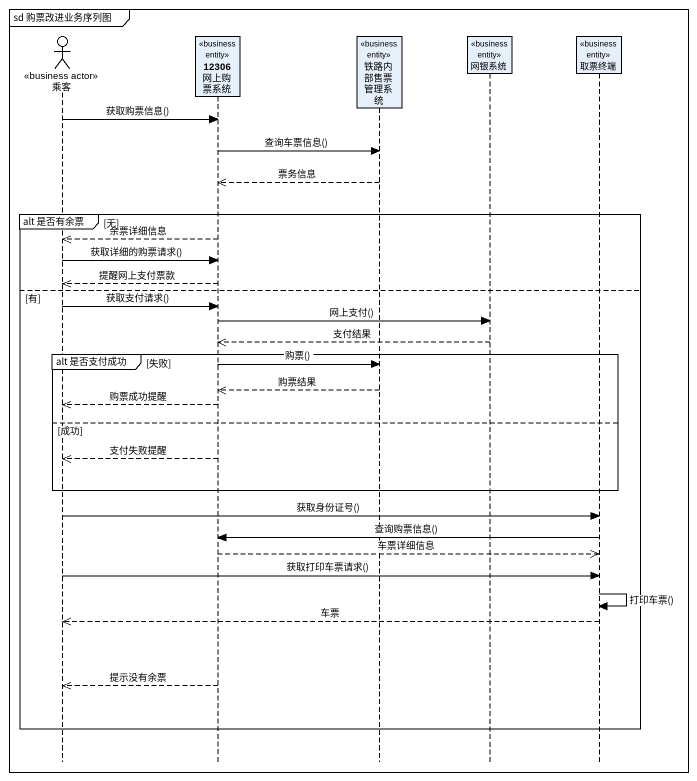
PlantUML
@startuml
mainframe sd 购票改进业务序列图
hide footbox
actor 乘客 <<business actor>>
participant "12306 网上购票系统" as o12306_网上购票系统 <<business entity>>
participant 铁路内部售票管理系统 <<business entity>>
participant 网银系统 <<business entity>>
participant 取票终端 <<business entity>>

乘客 -> o12306_网上购票系统 : 获取购票信息()
o12306_网上购票系统 -> 铁路内部售票管理系统 : 查询车票信息()
铁路内部售票管理系统 -->> o12306_网上购票系统 : 票务信息
group alt 是否有余票 [无]
  o12306_网上购票系统 -->> 乘客 : 余票详细信息
  乘客 -> o12306_网上购票系统 : 获取详细的购票请求()
  o12306_网上购票系统 -->> 乘客 : 提醒网上支付票款
else 有
  乘客 -> o12306_网上购票系统 : 获取支付请求()
  o12306_网上购票系统 -> 网银系统 : 网上支付()
  网银系统 -->> o12306_网上购票系统 : 支付结果
  group alt 是否支付成功 [失败]
    o12306_网上购票系统 -> 铁路内部售票管理系统 : 购票()
    铁路内部售票管理系统 -->> o12306_网上购票系统 : 购票结果
    o12306_网上购票系统 -->> 乘客 : 购票成功提醒
  else 成功
    o12306_网上购票系统 -->> 乘客 : 支付失败提醒
  end
  乘客 -> 取票终端 : 获取身份证号()
  取票终端 -> o12306_网上购票系统 : 查询购票信息()
  o12306_网上购票系统 -->> 取票终端 : 车票详细信息
  乘客 -> 取票终端 : 获取打印车票请求()
  取票终端 -> 取票终端 : 打印车票()
  取票终端 -->> 乘客 : 车票
  o12306_网上购票系统 -->> 乘客 : 提示没有余票
end
@enduml
